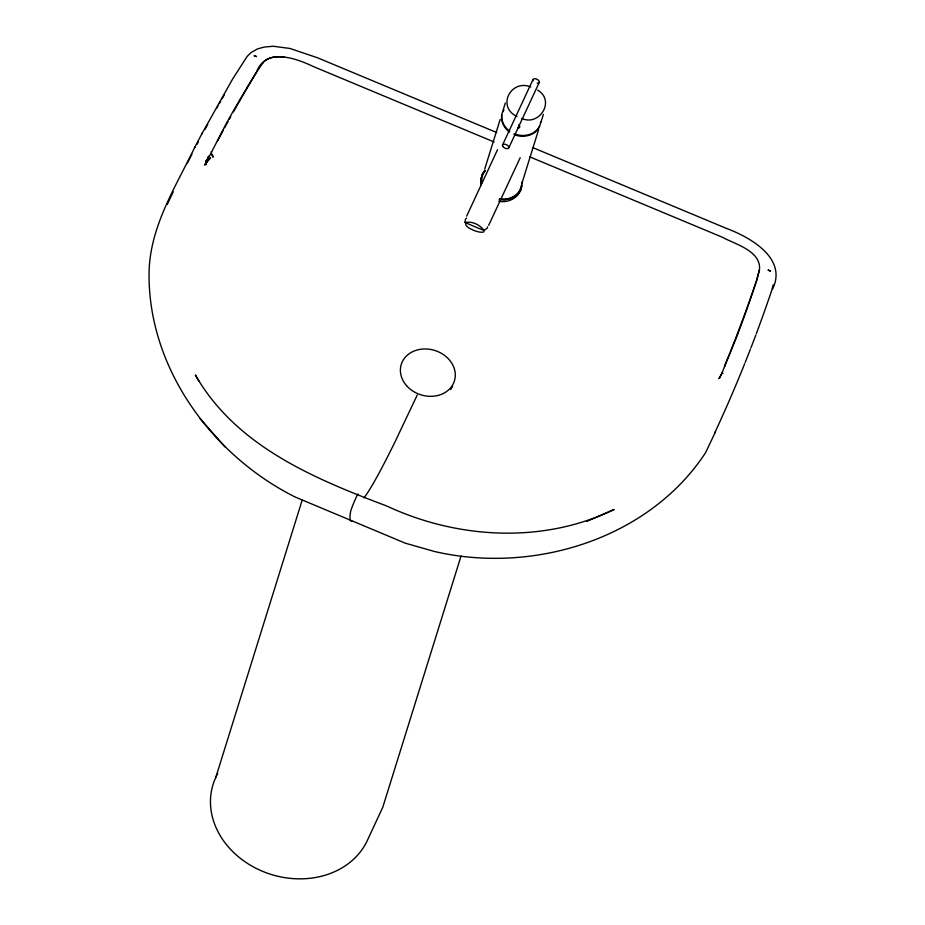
<?xml version="1.0" encoding="UTF-8"?>
<svg xmlns="http://www.w3.org/2000/svg" width="925" height="925" viewBox="0 0 925 925"><rect width="100%" height="100%" fill="white"/><g stroke="black" fill="none" stroke-linecap="round" stroke-linejoin="round"><path stroke-width="1.39" d="M205.859 163.725L206.495 161.852L210.599 157.782L206.518 162.523M722.934 373.515L722.286 372.671L721.327 374.509L736.369 337.787A1975.43 1642.523 17.4 0 0 756.673 280.622L759.402 269.973L756.488 280.68A1974.193 1648.153 17.3 0 1 735.768 337.937M205.766 161.135L207.57 159.008L206.021 161.389L206.379 162.129L225.654 124.678A1975.43 1642.511 17.4 0 1 256.549 71.93C265.903 46.851 296.786 58.668 313.506 66.612L494.066 141.964M205.974 164.546L206.483 162.153C205.165 164.592 207.801 159.771 206.252 161.644L207.188 160.037L205.974 164.546L205.778 163.205M417.233 395.067L395.044 441.815A238.985 14.661 -67.4 0 1 363.895 497.962M719.581 377.897L718.922 378.591L721.303 374.556L719.5 378.013M773.173 284.842L771.751 290.3A1991.629 1662.711 17.3 0 1 756.315 333.705M772.548 289.12C787.857 258.075 749.423 236.939 726.414 228.394L532.58 147.514M759.344 270.609C762.35 250.976 734.334 244.003 722.413 237.251L529.909 156.915M481.231 183.081L481.104 178.479L482.33 174.131L484.897 170.327M502.969 111.069C499.384 118.562 502.946 127.465 509.525 131.974M521.272 185.509C519.919 195.557 508.646 200.644 499.442 198.759M521.781 185.671C520.717 196.759 509.143 203.465 498.748 201.222M518.058 193.903L520.613 190.099L521.85 185.74L521.688 182.237M540.674 122.158C539.24 134.472 524.209 139.189 513.999 134.472M503.188 109.936L505.304 102.987M461.02 556.087L382.8 807.224L367.317 840.513A82.221 68.647 17.3 0 1 262.538 871.304A82.221 68.647 17.3 0 1 215.837 777.301L302.232 499.951M484.769 168.905L500.182 119.429M521.619 184.283L538.651 129.581M540.917 122.308L543.38 114.411M487.556 226.879L487.093 228.359L483.972 230.429L478.953 228.417L465.009 222.509L465.379 219.294L466.628 218.138M714.747 432.969L721.13 418.956A1991.629 1662.711 17.3 0 0 744.694 363.664M466.663 216.149L497.5 149.746M715.511 431.778L705.544 452.741C648.691 539.344 532.869 574.46 434.38 551.462L405.312 543.183L295.272 497.072C213.467 456.175 150.047 370.809 149.052 277.523L149.064 276.147C148.555 228.487 175.207 187.867 195.175 146.508M502.506 145.086L532.95 79.654M215.837 777.301L217.629 773.462M508.854 147.734L539.31 82.302M520.185 157.736L488.666 225.342M167.228 204.506L173.241 191.857M201.731 134.079L232.661 78.96L247.206 56.332L251.114 52.517L257.717 48.817L264.527 47.025L273.268 46.25L290.034 48.482L317.495 57.766L496.737 132.553M194.528 147.734L202.367 132.853M502.738 111.798L503.963 109.983M484.989 170.316L482.434 174.097L480.676 180.491L480.803 185.046M485.428 170.558L482.954 174.247L481.752 178.467L481.879 182.93M539.495 126.309C534.951 135.374 522.972 137.443 514.231 133.743M520.555 190.007C516.763 197.753 507.478 200.887 499.338 199.407M206.61 161.493L206.367 161.771M204.541 164.985L206.148 162.777M284.299 57.049C276.748 56.055 267.498 56.668 262.573 63.316M207.582 157.435L209.015 155.943M514.346 196.794L509.802 198.771L504.692 199.627L499.373 199.268M586.866 521.388L614.096 509.49C543.079 543.946 457.574 539.032 386.962 506.091C313.98 478.572 236.048 446.174 195.36 374.96L198.944 381.204M724.46 366.231L725.096 366.069M465.009 222.509C472.166 221.017 479.774 224.602 483.972 230.429M530.73 86.915C510.704 78.845 496.436 106.942 516.982 116.481M521.7 118.446C539.506 126.609 555.601 100.663 537.691 90.13M509.744 131.246C504.715 127.581 501.153 121.591 501.789 115.232M199.997 418.47L225.006 446.937M211.212 151.642L211.617 152.232M262.978 62.75L256.664 72.115A1974.193 1648.153 17.3 0 0 233.458 111.844M481.208 178.433L481.335 183.011M452.556 386.349A27.842 23.252 17.3 0 1 450.706 389.517M351.789 521.133A258.618 15.864 -67.4 0 1 350.633 511.421A9.701 0.601 -67.4 0 1 354.518 501.084A9.701 0.601 -67.4 0 1 358.114 494.054M187.451 162.939A1991.629 1662.711 17.3 0 1 191.914 154.198M197.094 144.242A1991.629 1662.711 17.3 0 1 198.401 141.756M205.003 129.384A1991.629 1662.711 17.3 0 1 207.686 124.447M216.531 108.468A1991.629 1662.711 17.3 0 1 217.907 106.028M219.294 103.577A1991.629 1662.711 17.3 0 1 220.682 101.137M222.081 98.698A1991.629 1662.711 17.3 0 1 224.185 95.032M217.433 141.155A1974.193 1648.153 17.3 0 1 223.364 130.124M224.694 127.673A1974.193 1648.153 17.3 0 1 226.024 125.233M226.694 124.019A1974.193 1648.153 17.3 0 1 228.036 121.58M229.388 119.14A1974.193 1648.153 17.3 0 1 230.741 116.712M755.817 335.023A1991.629 1662.711 17.3 0 1 750.846 348.066M750.337 349.373A1991.629 1662.711 17.3 0 1 745.215 362.369M735.271 339.232A1974.193 1648.153 17.3 0 1 730.195 352.113M729.675 353.396A1974.193 1648.153 17.3 0 1 724.98 364.947M484.029 231.574A9.84 2.833 21.6 0 1 473.334 230.198A9.84 2.833 21.6 0 1 465.888 224.012M533.101 80.729A3.446 1.885 25 0 1 535.032 78.741A3.446 1.885 25 0 1 539.159 81.215A3.446 1.885 25 0 1 537.228 83.204M518.624 124.921A3.446 1.885 25 0 1 517.653 128.066M205.87 163.54L204.992 164.8L205.789 163.552M768.212 270.065L770.479 271.094L768.212 270.065M207.963 158.059L207.662 158.788L207.963 158.059M256.41 56.494L254.132 55.627L256.364 56.552M212.97 157.007L211.305 153.839A2.613 1.272 49.1 0 1 212.97 157.007M406.503 385.598A27.842 23.252 17.3 0 0 453.493 383.343A27.842 23.252 17.3 0 0 423.534 348.991A27.842 23.252 17.3 0 0 406.503 385.598M502.645 146.173A3.446 1.885 25 0 0 508.149 148.463A3.446 1.885 25 0 0 506.241 144.601A3.446 1.885 25 0 0 502.645 146.173"/></g></svg>
